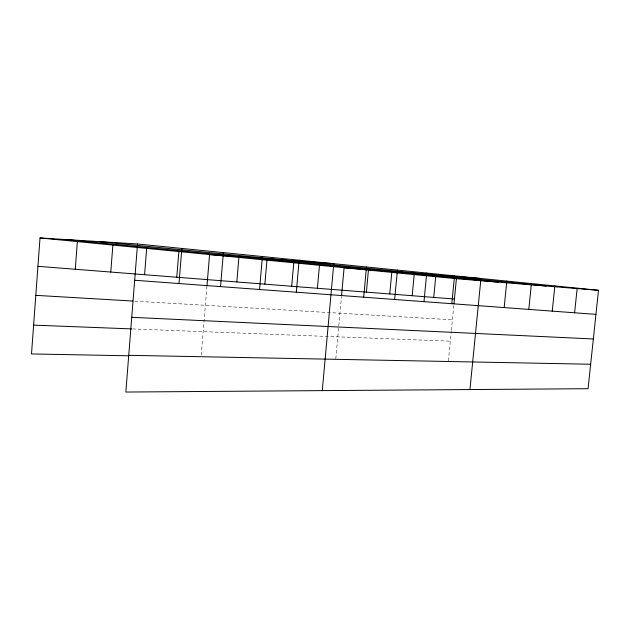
<?xml version="1.0" encoding="UTF-8"?>
<svg xmlns="http://www.w3.org/2000/svg" width="630" height="630" viewBox="0 0 630 630"><rect width="100%" height="100%" fill="white"/><g stroke="black" fill="none" stroke-linecap="round" stroke-linejoin="round"><path stroke-width="0.47" stroke-dasharray="3.15 2.36" d="M201.198 355.202L206.939 286.303M335.806 358.761L341.436 296.919M448.387 360.911L451.261 331.467M451.356 330.498L453.876 304.707M132.513 328.939L450.316 341.176M134.71 301.156L452.403 319.82"/><path stroke-width="0.94" d="M137.537 243.983L125.835 392.049L588.066 388.702L598.5 290.304L137.537 243.983L40.013 237.951L31.5 353.942L128.449 355.785M75.277 269.27L77.372 241.613M110.785 272.058L112.88 245.086M144.577 274.712L146.672 248.393M176.77 277.239L178.865 251.551M178.983 283.539L181.849 248.441M207.018 285.351L209.577 254.559L333.774 263.702L322.284 390.624M220.532 286.611L223.39 252.614M236.825 281.949L238.904 257.426M259.568 289.501L262.411 256.536M264.868 284.154L266.947 260.174M291.706 286.256L293.769 262.797M296.313 292.218L299.14 260.221M317.41 288.28L319.465 265.317M341.523 295.966L344.098 267.726L480.95 278.491L469.941 389.56M363.683 297.195L366.479 266.986M366.4 292.123L368.44 270.113M389.757 293.958L391.781 272.396M394.648 299.486L397.42 270.097M412.177 295.722L414.186 274.593M423.982 301.652L426.731 273.042M433.716 297.407L435.716 276.696M451.812 303.707L454.537 275.838M453.97 303.762L456.419 278.728L598.5 290.304M504.158 307.582L506.819 281.09M528.79 309.401L531.429 283.563M552.242 311.133L554.857 285.918M574.607 312.787L577.182 288.162M128.733 355.32L590.656 364.242M33.618 325.135L131.544 328.899M131.741 317.315L593.342 338.964M35.8 295.344L132.78 301.038M134.67 280.263L595.948 314.362M37.926 266.332L454.435 299.037M67.119 239.628L498.117 282.122M40.013 237.951L456.419 278.728M99.839 241.652L546.115 286.036"/></g></svg>
